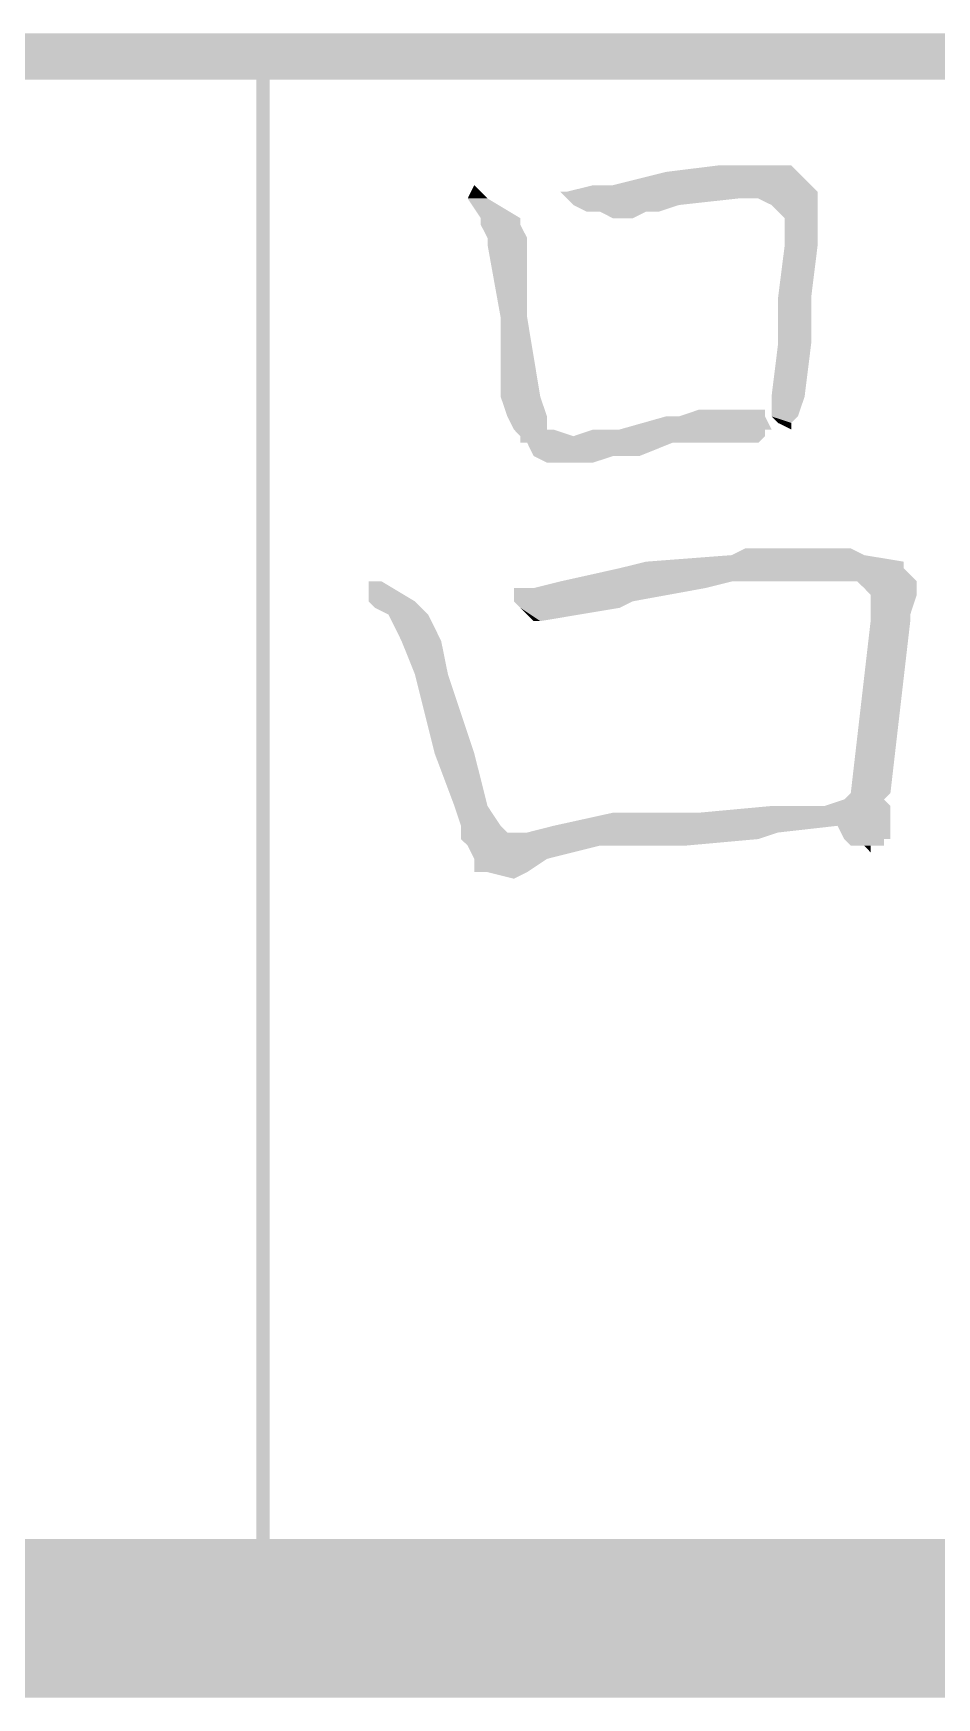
# Model space of a CAD drawing. Header units: inches. Extents: x 20 to 409, y 5 to 283.
# Drawn here: x 301.86 to 307.65, y 5.1 to 15.77 of the extents above; entities that cross this region are included whole.
import ezdxf

# ---------------------------------------------------------------- set-up
doc = ezdxf.new("R2010")
doc.units = ezdxf.units.IN
doc.header["$MEASUREMENT"] = 0
doc.layers.add('C00-00-00', color=7, linetype='Continuous')

msp = doc.modelspace()

# ---------------------------------------------------------------- hatches: boundary and pattern name
at = {"layer": 'C00-00-00'}
h = msp.add_hatch(color=0, dxfattribs=at)
h.dxf.hatch_style = 2
h.paths.add_polyline_path([(28.33, 15.766), (28.33, 15.469), (408.314, 15.766)])
h = msp.add_hatch(color=0, dxfattribs=at)
h.dxf.hatch_style = 2
h.paths.add_polyline_path([(28.33, 15.469), (408.314, 15.766), (408.314, 15.469)])
h = msp.add_hatch(color=0, dxfattribs=at)
h.dxf.hatch_style = 2
h.paths.add_polyline_path([(303.285, 5.606), (303.37, 5.606), (303.285, 15.596)])
h = msp.add_hatch(color=0, dxfattribs=at)
h.dxf.hatch_style = 2
h.paths.add_polyline_path([(303.37, 5.606), (303.285, 15.596), (303.37, 15.596)])
h = msp.add_hatch(color=0, dxfattribs=at)
h.dxf.hatch_style = 2
h.paths.add_polyline_path([(305.91, 14.877), (305.571, 14.792), (306.841, 14.792)])
h = msp.add_hatch(color=0, dxfattribs=at)
h.dxf.hatch_style = 2
h.paths.add_polyline_path([(306.248, 14.919), (305.91, 14.877), (306.756, 14.877)])
h = msp.add_hatch(color=0, dxfattribs=at)
h.dxf.hatch_style = 2
h.paths.add_polyline_path([(305.91, 14.877), (306.756, 14.877), (306.841, 14.792)])
h = msp.add_hatch(color=0, dxfattribs=at)
h.dxf.hatch_style = 2
h.paths.add_polyline_path([(306.248, 14.919), (306.714, 14.919), (306.756, 14.877)])
h = msp.add_hatch(color=0, dxfattribs=at)
h.dxf.hatch_style = 2
h.paths.add_polyline_path([(304.682, 14.792), (304.64, 14.707), (304.767, 14.707)])
h = msp.add_hatch(color=0, dxfattribs=at)
h.dxf.hatch_style = 2
h.paths.add_polyline_path([(305.232, 14.75), (305.275, 14.707), (306.883, 14.707)])
h = msp.add_hatch(color=0, dxfattribs=at)
h.dxf.hatch_style = 2
h.paths.add_polyline_path([(305.232, 14.75), (306.883, 14.75), (306.883, 14.707)])
h = msp.add_hatch(color=0, dxfattribs=at)
h.dxf.hatch_style = 2
h.paths.add_polyline_path([(305.444, 14.792), (305.275, 14.75), (306.883, 14.75)])
h = msp.add_hatch(color=0, dxfattribs=at)
h.dxf.hatch_style = 2
h.paths.add_polyline_path([(305.444, 14.792), (306.841, 14.792), (306.883, 14.75)])
h = msp.add_hatch(color=0, dxfattribs=at)
h.dxf.hatch_style = 2
h.paths.add_polyline_path([(304.64, 14.707), (304.724, 14.58), (304.978, 14.58)])
h = msp.add_hatch(color=0, dxfattribs=at)
h.dxf.hatch_style = 2
h.paths.add_polyline_path([(304.64, 14.707), (304.767, 14.707), (304.978, 14.58)])
h = msp.add_hatch(color=0, dxfattribs=at)
h.dxf.hatch_style = 2
h.paths.add_polyline_path([(305.275, 14.707), (305.317, 14.665), (305.994, 14.665)])
h = msp.add_hatch(color=0, dxfattribs=at)
h.dxf.hatch_style = 2
h.paths.add_polyline_path([(305.275, 14.707), (306.375, 14.707), (305.994, 14.665)])
h = msp.add_hatch(color=0, dxfattribs=at)
h.dxf.hatch_style = 2
h.paths.add_polyline_path([(305.317, 14.665), (305.402, 14.623), (305.867, 14.623)])
h = msp.add_hatch(color=0, dxfattribs=at)
h.dxf.hatch_style = 2
h.paths.add_polyline_path([(305.317, 14.665), (305.994, 14.665), (305.867, 14.623)])
h = msp.add_hatch(color=0, dxfattribs=at)
h.dxf.hatch_style = 2
h.paths.add_polyline_path([(305.486, 14.623), (305.571, 14.58), (305.698, 14.58)])
h = msp.add_hatch(color=0, dxfattribs=at)
h.dxf.hatch_style = 2
h.paths.add_polyline_path([(305.486, 14.623), (305.783, 14.623), (305.698, 14.58)])
h = msp.add_hatch(color=0, dxfattribs=at)
h.dxf.hatch_style = 2
h.paths.add_polyline_path([(306.502, 14.707), (306.587, 14.665), (306.883, 14.665)])
h = msp.add_hatch(color=0, dxfattribs=at)
h.dxf.hatch_style = 2
h.paths.add_polyline_path([(306.502, 14.707), (306.883, 14.707), (306.883, 14.665)])
h = msp.add_hatch(color=0, dxfattribs=at)
h.dxf.hatch_style = 2
h.paths.add_polyline_path([(306.587, 14.665), (306.629, 14.623), (306.883, 14.623)])
h = msp.add_hatch(color=0, dxfattribs=at)
h.dxf.hatch_style = 2
h.paths.add_polyline_path([(306.587, 14.665), (306.883, 14.665), (306.883, 14.623)])
h = msp.add_hatch(color=0, dxfattribs=at)
h.dxf.hatch_style = 2
h.paths.add_polyline_path([(306.629, 14.623), (306.672, 14.58), (306.883, 14.58)])
h = msp.add_hatch(color=0, dxfattribs=at)
h.dxf.hatch_style = 2
h.paths.add_polyline_path([(306.629, 14.623), (306.883, 14.623), (306.883, 14.58)])
h = msp.add_hatch(color=0, dxfattribs=at)
h.dxf.hatch_style = 2
h.paths.add_polyline_path([(304.724, 14.58), (304.724, 14.538), (304.978, 14.538)])
h = msp.add_hatch(color=0, dxfattribs=at)
h.dxf.hatch_style = 2
h.paths.add_polyline_path([(304.724, 14.58), (304.978, 14.58), (304.978, 14.538)])
h = msp.add_hatch(color=0, dxfattribs=at)
h.dxf.hatch_style = 2
h.paths.add_polyline_path([(304.724, 14.538), (304.767, 14.453), (305.021, 14.453)])
h = msp.add_hatch(color=0, dxfattribs=at)
h.dxf.hatch_style = 2
h.paths.add_polyline_path([(304.724, 14.538), (304.978, 14.538), (305.021, 14.453)])
h = msp.add_hatch(color=0, dxfattribs=at)
h.dxf.hatch_style = 2
h.paths.add_polyline_path([(306.672, 14.58), (306.672, 14.538), (306.883, 14.538)])
h = msp.add_hatch(color=0, dxfattribs=at)
h.dxf.hatch_style = 2
h.paths.add_polyline_path([(306.672, 14.58), (306.883, 14.58), (306.883, 14.538)])
h = msp.add_hatch(color=0, dxfattribs=at)
h.dxf.hatch_style = 2
h.paths.add_polyline_path([(306.672, 14.538), (306.672, 14.411), (306.883, 14.411)])
h = msp.add_hatch(color=0, dxfattribs=at)
h.dxf.hatch_style = 2
h.paths.add_polyline_path([(306.672, 14.538), (306.883, 14.538), (306.883, 14.411)])
h = msp.add_hatch(color=0, dxfattribs=at)
h.dxf.hatch_style = 2
h.paths.add_polyline_path([(304.767, 14.453), (304.767, 14.411), (305.021, 14.411)])
h = msp.add_hatch(color=0, dxfattribs=at)
h.dxf.hatch_style = 2
h.paths.add_polyline_path([(304.767, 14.453), (305.021, 14.453), (305.021, 14.411)])
h = msp.add_hatch(color=0, dxfattribs=at)
h.dxf.hatch_style = 2
h.paths.add_polyline_path([(304.767, 14.411), (304.851, 13.945), (305.021, 13.945)])
h = msp.add_hatch(color=0, dxfattribs=at)
h.dxf.hatch_style = 2
h.paths.add_polyline_path([(304.767, 14.411), (305.021, 14.411), (305.021, 13.945)])
h = msp.add_hatch(color=0, dxfattribs=at)
h.dxf.hatch_style = 2
h.paths.add_polyline_path([(306.672, 14.411), (306.629, 14.072), (306.841, 14.072)])
h = msp.add_hatch(color=0, dxfattribs=at)
h.dxf.hatch_style = 2
h.paths.add_polyline_path([(306.672, 14.411), (306.883, 14.411), (306.841, 14.072)])
h = msp.add_hatch(color=0, dxfattribs=at)
h.dxf.hatch_style = 2
h.paths.add_polyline_path([(306.629, 14.072), (306.629, 13.988), (306.841, 13.988)])
h = msp.add_hatch(color=0, dxfattribs=at)
h.dxf.hatch_style = 2
h.paths.add_polyline_path([(306.629, 14.072), (306.841, 14.072), (306.841, 13.988)])
h = msp.add_hatch(color=0, dxfattribs=at)
h.dxf.hatch_style = 2
h.paths.add_polyline_path([(306.629, 13.988), (306.629, 13.776), (306.841, 13.776)])
h = msp.add_hatch(color=0, dxfattribs=at)
h.dxf.hatch_style = 2
h.paths.add_polyline_path([(306.629, 13.988), (306.841, 13.988), (306.841, 13.776)])
h = msp.add_hatch(color=0, dxfattribs=at)
h.dxf.hatch_style = 2
h.paths.add_polyline_path([(304.851, 13.945), (304.851, 13.691), (305.063, 13.691)])
h = msp.add_hatch(color=0, dxfattribs=at)
h.dxf.hatch_style = 2
h.paths.add_polyline_path([(304.851, 13.945), (305.021, 13.945), (305.063, 13.691)])
h = msp.add_hatch(color=0, dxfattribs=at)
h.dxf.hatch_style = 2
h.paths.add_polyline_path([(306.629, 13.776), (306.587, 13.437), (306.799, 13.437)])
h = msp.add_hatch(color=0, dxfattribs=at)
h.dxf.hatch_style = 2
h.paths.add_polyline_path([(306.629, 13.776), (306.841, 13.776), (306.799, 13.437)])
h = msp.add_hatch(color=0, dxfattribs=at)
h.dxf.hatch_style = 2
h.paths.add_polyline_path([(304.851, 13.691), (304.851, 13.437), (305.105, 13.437)])
h = msp.add_hatch(color=0, dxfattribs=at)
h.dxf.hatch_style = 2
h.paths.add_polyline_path([(304.851, 13.691), (305.063, 13.691), (305.105, 13.437)])
h = msp.add_hatch(color=0, dxfattribs=at)
h.dxf.hatch_style = 2
h.paths.add_polyline_path([(304.851, 13.437), (304.894, 13.31), (305.148, 13.31)])
h = msp.add_hatch(color=0, dxfattribs=at)
h.dxf.hatch_style = 2
h.paths.add_polyline_path([(304.851, 13.437), (305.105, 13.437), (305.148, 13.31)])
h = msp.add_hatch(color=0, dxfattribs=at)
h.dxf.hatch_style = 2
h.paths.add_polyline_path([(306.121, 13.353), (305.994, 13.31), (306.545, 13.31)])
h = msp.add_hatch(color=0, dxfattribs=at)
h.dxf.hatch_style = 2
h.paths.add_polyline_path([(306.121, 13.353), (306.545, 13.353), (306.545, 13.31)])
h = msp.add_hatch(color=0, dxfattribs=at)
h.dxf.hatch_style = 2
h.paths.add_polyline_path([(306.587, 13.437), (306.587, 13.31), (306.756, 13.31)])
h = msp.add_hatch(color=0, dxfattribs=at)
h.dxf.hatch_style = 2
h.paths.add_polyline_path([(306.587, 13.437), (306.799, 13.437), (306.756, 13.31)])
h = msp.add_hatch(color=0, dxfattribs=at)
h.dxf.hatch_style = 2
h.paths.add_polyline_path([(304.894, 13.31), (304.936, 13.226), (305.148, 13.226)])
h = msp.add_hatch(color=0, dxfattribs=at)
h.dxf.hatch_style = 2
h.paths.add_polyline_path([(304.894, 13.31), (305.148, 13.31), (305.148, 13.226)])
h = msp.add_hatch(color=0, dxfattribs=at)
h.dxf.hatch_style = 2
h.paths.add_polyline_path([(305.91, 13.31), (305.613, 13.226), (306.587, 13.226)])
h = msp.add_hatch(color=0, dxfattribs=at)
h.dxf.hatch_style = 2
h.paths.add_polyline_path([(305.91, 13.31), (306.545, 13.31), (306.587, 13.226)])
h = msp.add_hatch(color=0, dxfattribs=at)
h.dxf.hatch_style = 2
h.paths.add_polyline_path([(306.587, 13.31), (306.629, 13.268), (306.714, 13.268)])
h = msp.add_hatch(color=0, dxfattribs=at)
h.dxf.hatch_style = 2
h.paths.add_polyline_path([(306.587, 13.31), (306.756, 13.31), (306.714, 13.268)])
h = msp.add_hatch(color=0, dxfattribs=at)
h.dxf.hatch_style = 2
h.paths.add_polyline_path([(306.629, 13.268), (306.714, 13.268), (306.714, 13.226)])
h = msp.add_hatch(color=0, dxfattribs=at)
h.dxf.hatch_style = 2
h.paths.add_polyline_path([(304.936, 13.226), (304.978, 13.183), (305.317, 13.183)])
h = msp.add_hatch(color=0, dxfattribs=at)
h.dxf.hatch_style = 2
h.paths.add_polyline_path([(304.936, 13.226), (305.19, 13.226), (305.317, 13.183)])
h = msp.add_hatch(color=0, dxfattribs=at)
h.dxf.hatch_style = 2
h.paths.add_polyline_path([(304.978, 13.183), (304.978, 13.141), (306.502, 13.141)])
h = msp.add_hatch(color=0, dxfattribs=at)
h.dxf.hatch_style = 2
h.paths.add_polyline_path([(304.978, 13.183), (306.545, 13.183), (306.502, 13.141)])
h = msp.add_hatch(color=0, dxfattribs=at)
h.dxf.hatch_style = 2
h.paths.add_polyline_path([(305.021, 13.141), (305.063, 13.056), (305.74, 13.056)])
h = msp.add_hatch(color=0, dxfattribs=at)
h.dxf.hatch_style = 2
h.paths.add_polyline_path([(305.021, 13.141), (305.952, 13.141), (305.74, 13.056)])
h = msp.add_hatch(color=0, dxfattribs=at)
h.dxf.hatch_style = 2
h.paths.add_polyline_path([(305.444, 13.226), (305.317, 13.183), (306.545, 13.183)])
h = msp.add_hatch(color=0, dxfattribs=at)
h.dxf.hatch_style = 2
h.paths.add_polyline_path([(305.444, 13.226), (306.545, 13.226), (306.545, 13.183)])
h = msp.add_hatch(color=0, dxfattribs=at)
h.dxf.hatch_style = 2
h.paths.add_polyline_path([(305.063, 13.056), (305.148, 13.014), (305.444, 13.014)])
h = msp.add_hatch(color=0, dxfattribs=at)
h.dxf.hatch_style = 2
h.paths.add_polyline_path([(305.063, 13.056), (305.571, 13.056), (305.444, 13.014)])
h = msp.add_hatch(color=0, dxfattribs=at)
h.dxf.hatch_style = 2
h.paths.add_polyline_path([(305.783, 12.379), (305.613, 12.337), (307.434, 12.337)])
h = msp.add_hatch(color=0, dxfattribs=at)
h.dxf.hatch_style = 2
h.paths.add_polyline_path([(306.333, 12.421), (305.783, 12.379), (307.434, 12.379)])
h = msp.add_hatch(color=0, dxfattribs=at)
h.dxf.hatch_style = 2
h.paths.add_polyline_path([(305.783, 12.379), (307.434, 12.379), (307.434, 12.337)])
h = msp.add_hatch(color=0, dxfattribs=at)
h.dxf.hatch_style = 2
h.paths.add_polyline_path([(306.418, 12.464), (306.333, 12.421), (307.18, 12.421)])
h = msp.add_hatch(color=0, dxfattribs=at)
h.dxf.hatch_style = 2
h.paths.add_polyline_path([(306.333, 12.421), (307.18, 12.421), (307.434, 12.379)])
h = msp.add_hatch(color=0, dxfattribs=at)
h.dxf.hatch_style = 2
h.paths.add_polyline_path([(306.418, 12.464), (307.095, 12.464), (307.18, 12.421)])
h = msp.add_hatch(color=0, dxfattribs=at)
h.dxf.hatch_style = 2
h.paths.add_polyline_path([(305.613, 12.337), (305.232, 12.252), (307.518, 12.252)])
h = msp.add_hatch(color=0, dxfattribs=at)
h.dxf.hatch_style = 2
h.paths.add_polyline_path([(305.613, 12.337), (307.434, 12.337), (307.518, 12.252)])
h = msp.add_hatch(color=0, dxfattribs=at)
h.dxf.hatch_style = 2
h.paths.add_polyline_path([(304.005, 12.252), (304.005, 12.125), (304.301, 12.125)])
h = msp.add_hatch(color=0, dxfattribs=at)
h.dxf.hatch_style = 2
h.paths.add_polyline_path([(304.005, 12.252), (304.089, 12.252), (304.301, 12.125)])
h = msp.add_hatch(color=0, dxfattribs=at)
h.dxf.hatch_style = 2
h.paths.add_polyline_path([(304.936, 12.21), (304.936, 12.125), (305.698, 12.125)])
h = msp.add_hatch(color=0, dxfattribs=at)
h.dxf.hatch_style = 2
h.paths.add_polyline_path([(304.936, 12.21), (306.164, 12.21), (305.698, 12.125)])
h = msp.add_hatch(color=0, dxfattribs=at)
h.dxf.hatch_style = 2
h.paths.add_polyline_path([(305.232, 12.252), (305.063, 12.21), (306.164, 12.21)])
h = msp.add_hatch(color=0, dxfattribs=at)
h.dxf.hatch_style = 2
h.paths.add_polyline_path([(305.232, 12.252), (306.333, 12.252), (306.164, 12.21)])
h = msp.add_hatch(color=0, dxfattribs=at)
h.dxf.hatch_style = 2
h.paths.add_polyline_path([(307.137, 12.252), (307.18, 12.21), (307.518, 12.21)])
h = msp.add_hatch(color=0, dxfattribs=at)
h.dxf.hatch_style = 2
h.paths.add_polyline_path([(307.137, 12.252), (307.518, 12.252), (307.518, 12.21)])
h = msp.add_hatch(color=0, dxfattribs=at)
h.dxf.hatch_style = 2
h.paths.add_polyline_path([(307.18, 12.21), (307.222, 12.167), (307.518, 12.167)])
h = msp.add_hatch(color=0, dxfattribs=at)
h.dxf.hatch_style = 2
h.paths.add_polyline_path([(307.18, 12.21), (307.518, 12.21), (307.518, 12.167)])
h = msp.add_hatch(color=0, dxfattribs=at)
h.dxf.hatch_style = 2
h.paths.add_polyline_path([(307.222, 12.167), (307.222, 12.04), (307.476, 12.04)])
h = msp.add_hatch(color=0, dxfattribs=at)
h.dxf.hatch_style = 2
h.paths.add_polyline_path([(307.222, 12.167), (307.518, 12.167), (307.476, 12.04)])
h = msp.add_hatch(color=0, dxfattribs=at)
h.dxf.hatch_style = 2
h.paths.add_polyline_path([(304.005, 12.125), (304.047, 12.083), (304.343, 12.083)])
h = msp.add_hatch(color=0, dxfattribs=at)
h.dxf.hatch_style = 2
h.paths.add_polyline_path([(304.005, 12.125), (304.301, 12.125), (304.343, 12.083)])
h = msp.add_hatch(color=0, dxfattribs=at)
h.dxf.hatch_style = 2
h.paths.add_polyline_path([(304.047, 12.083), (304.132, 12.04), (304.386, 12.04)])
h = msp.add_hatch(color=0, dxfattribs=at)
h.dxf.hatch_style = 2
h.paths.add_polyline_path([(304.047, 12.083), (304.343, 12.083), (304.386, 12.04)])
h = msp.add_hatch(color=0, dxfattribs=at)
h.dxf.hatch_style = 2
h.paths.add_polyline_path([(304.936, 12.125), (304.978, 12.083), (305.613, 12.083)])
h = msp.add_hatch(color=0, dxfattribs=at)
h.dxf.hatch_style = 2
h.paths.add_polyline_path([(304.936, 12.125), (305.698, 12.125), (305.613, 12.083)])
h = msp.add_hatch(color=0, dxfattribs=at)
h.dxf.hatch_style = 2
h.paths.add_polyline_path([(304.978, 12.083), (305.063, 11.998), (305.105, 11.998)])
h = msp.add_hatch(color=0, dxfattribs=at)
h.dxf.hatch_style = 2
h.paths.add_polyline_path([(304.978, 12.083), (305.613, 12.083), (305.105, 11.998)])
h = msp.add_hatch(color=0, dxfattribs=at)
h.dxf.hatch_style = 2
h.paths.add_polyline_path([(304.132, 12.04), (304.174, 11.956), (304.428, 11.956)])
h = msp.add_hatch(color=0, dxfattribs=at)
h.dxf.hatch_style = 2
h.paths.add_polyline_path([(304.132, 12.04), (304.386, 12.04), (304.428, 11.956)])
h = msp.add_hatch(color=0, dxfattribs=at)
h.dxf.hatch_style = 2
h.paths.add_polyline_path([(304.174, 11.956), (304.216, 11.871), (304.47, 11.871)])
h = msp.add_hatch(color=0, dxfattribs=at)
h.dxf.hatch_style = 2
h.paths.add_polyline_path([(304.174, 11.956), (304.428, 11.956), (304.47, 11.871)])
h = msp.add_hatch(color=0, dxfattribs=at)
h.dxf.hatch_style = 2
h.paths.add_polyline_path([(307.222, 11.998), (307.095, 10.897), (307.349, 10.897)])
h = msp.add_hatch(color=0, dxfattribs=at)
h.dxf.hatch_style = 2
h.paths.add_polyline_path([(307.222, 12.04), (307.222, 11.998), (307.476, 11.998)])
h = msp.add_hatch(color=0, dxfattribs=at)
h.dxf.hatch_style = 2
h.paths.add_polyline_path([(307.222, 12.04), (307.476, 12.04), (307.476, 11.998)])
h = msp.add_hatch(color=0, dxfattribs=at)
h.dxf.hatch_style = 2
h.paths.add_polyline_path([(307.222, 11.998), (307.476, 11.998), (307.349, 10.897)])
h = msp.add_hatch(color=0, dxfattribs=at)
h.dxf.hatch_style = 2
h.paths.add_polyline_path([(304.216, 11.871), (304.301, 11.659), (304.513, 11.659)])
h = msp.add_hatch(color=0, dxfattribs=at)
h.dxf.hatch_style = 2
h.paths.add_polyline_path([(304.216, 11.871), (304.47, 11.871), (304.513, 11.659)])
h = msp.add_hatch(color=0, dxfattribs=at)
h.dxf.hatch_style = 2
h.paths.add_polyline_path([(304.301, 11.659), (304.428, 11.151), (304.682, 11.151)])
h = msp.add_hatch(color=0, dxfattribs=at)
h.dxf.hatch_style = 2
h.paths.add_polyline_path([(304.301, 11.659), (304.513, 11.659), (304.682, 11.151)])
h = msp.add_hatch(color=0, dxfattribs=at)
h.dxf.hatch_style = 2
h.paths.add_polyline_path([(304.428, 11.151), (304.555, 10.813), (304.767, 10.813)])
h = msp.add_hatch(color=0, dxfattribs=at)
h.dxf.hatch_style = 2
h.paths.add_polyline_path([(304.428, 11.151), (304.682, 11.151), (304.767, 10.813)])
h = msp.add_hatch(color=0, dxfattribs=at)
h.dxf.hatch_style = 2
h.paths.add_polyline_path([(307.095, 10.897), (307.053, 10.855), (307.307, 10.855)])
h = msp.add_hatch(color=0, dxfattribs=at)
h.dxf.hatch_style = 2
h.paths.add_polyline_path([(307.095, 10.897), (307.349, 10.897), (307.307, 10.855)])
h = msp.add_hatch(color=0, dxfattribs=at)
h.dxf.hatch_style = 2
h.paths.add_polyline_path([(304.555, 10.813), (304.597, 10.686), (304.851, 10.686)])
h = msp.add_hatch(color=0, dxfattribs=at)
h.dxf.hatch_style = 2
h.paths.add_polyline_path([(304.555, 10.813), (304.767, 10.813), (304.851, 10.686)])
h = msp.add_hatch(color=0, dxfattribs=at)
h.dxf.hatch_style = 2
h.paths.add_polyline_path([(306.587, 10.813), (306.121, 10.77), (307.349, 10.77)])
h = msp.add_hatch(color=0, dxfattribs=at)
h.dxf.hatch_style = 2
h.paths.add_polyline_path([(306.587, 10.813), (307.349, 10.813), (307.349, 10.77)])
h = msp.add_hatch(color=0, dxfattribs=at)
h.dxf.hatch_style = 2
h.paths.add_polyline_path([(307.053, 10.855), (306.926, 10.813), (307.349, 10.813)])
h = msp.add_hatch(color=0, dxfattribs=at)
h.dxf.hatch_style = 2
h.paths.add_polyline_path([(307.053, 10.855), (307.307, 10.855), (307.349, 10.813)])
h = msp.add_hatch(color=0, dxfattribs=at)
h.dxf.hatch_style = 2
h.paths.add_polyline_path([(304.597, 10.686), (304.597, 10.643), (304.894, 10.643)])
h = msp.add_hatch(color=0, dxfattribs=at)
h.dxf.hatch_style = 2
h.paths.add_polyline_path([(304.597, 10.686), (304.851, 10.686), (304.894, 10.643)])
h = msp.add_hatch(color=0, dxfattribs=at)
h.dxf.hatch_style = 2
h.paths.add_polyline_path([(305.19, 10.686), (305.021, 10.643), (306.629, 10.643)])
h = msp.add_hatch(color=0, dxfattribs=at)
h.dxf.hatch_style = 2
h.paths.add_polyline_path([(305.571, 10.77), (305.19, 10.686), (307.349, 10.686)])
h = msp.add_hatch(color=0, dxfattribs=at)
h.dxf.hatch_style = 2
h.paths.add_polyline_path([(305.19, 10.686), (307.01, 10.686), (306.629, 10.643)])
h = msp.add_hatch(color=0, dxfattribs=at)
h.dxf.hatch_style = 2
h.paths.add_polyline_path([(305.571, 10.77), (307.349, 10.77), (307.349, 10.686)])
h = msp.add_hatch(color=0, dxfattribs=at)
h.dxf.hatch_style = 2
h.paths.add_polyline_path([(307.01, 10.686), (307.053, 10.601), (307.349, 10.601)])
h = msp.add_hatch(color=0, dxfattribs=at)
h.dxf.hatch_style = 2
h.paths.add_polyline_path([(307.01, 10.686), (307.349, 10.686), (307.349, 10.601)])
h = msp.add_hatch(color=0, dxfattribs=at)
h.dxf.hatch_style = 2
h.paths.add_polyline_path([(304.597, 10.643), (304.597, 10.601), (306.502, 10.601)])
h = msp.add_hatch(color=0, dxfattribs=at)
h.dxf.hatch_style = 2
h.paths.add_polyline_path([(304.597, 10.643), (306.629, 10.643), (306.502, 10.601)])
h = msp.add_hatch(color=0, dxfattribs=at)
h.dxf.hatch_style = 2
h.paths.add_polyline_path([(304.597, 10.601), (304.64, 10.559), (306.037, 10.559)])
h = msp.add_hatch(color=0, dxfattribs=at)
h.dxf.hatch_style = 2
h.paths.add_polyline_path([(304.597, 10.601), (306.502, 10.601), (306.037, 10.559)])
h = msp.add_hatch(color=0, dxfattribs=at)
h.dxf.hatch_style = 2
h.paths.add_polyline_path([(307.053, 10.601), (307.095, 10.559), (307.307, 10.559)])
h = msp.add_hatch(color=0, dxfattribs=at)
h.dxf.hatch_style = 2
h.paths.add_polyline_path([(307.053, 10.601), (307.307, 10.601), (307.307, 10.559)])
h = msp.add_hatch(color=0, dxfattribs=at)
h.dxf.hatch_style = 2
h.paths.add_polyline_path([(304.64, 10.559), (304.682, 10.474), (305.148, 10.474)])
h = msp.add_hatch(color=0, dxfattribs=at)
h.dxf.hatch_style = 2
h.paths.add_polyline_path([(304.64, 10.559), (305.486, 10.559), (305.148, 10.474)])
h = msp.add_hatch(color=0, dxfattribs=at)
h.dxf.hatch_style = 2
h.paths.add_polyline_path([(304.682, 10.474), (304.682, 10.389), (305.021, 10.389)])
h = msp.add_hatch(color=0, dxfattribs=at)
h.dxf.hatch_style = 2
h.paths.add_polyline_path([(304.682, 10.474), (305.148, 10.474), (305.021, 10.389)])
h = msp.add_hatch(color=0, dxfattribs=at)
h.dxf.hatch_style = 2
h.paths.add_polyline_path([(307.18, 10.559), (307.222, 10.559), (307.222, 10.516)])
h = msp.add_hatch(color=0, dxfattribs=at)
h.dxf.hatch_style = 2
h.paths.add_polyline_path([(304.767, 10.389), (305.021, 10.389), (304.936, 10.347)])
h = msp.add_hatch(color=0, dxfattribs=at)
h.dxf.hatch_style = 2
h.paths.add_polyline_path([(28.838, 6.114), (27.822, 5.098), (407.806, 6.114)])
h = msp.add_hatch(color=0, dxfattribs=at)
h.dxf.hatch_style = 2
h.paths.add_polyline_path([(27.822, 5.098), (407.806, 6.114), (408.822, 5.098)])

doc.saveas('drawing.dxf')
